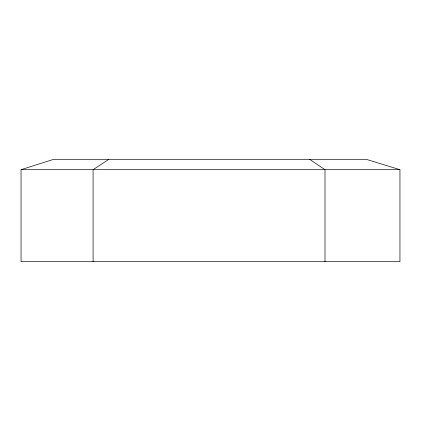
<?xml version="1.0" encoding="UTF-8"?>
<svg xmlns="http://www.w3.org/2000/svg" width="421" height="421" viewBox="0 0 421 421"><rect width="100%" height="100%" fill="white"/><g stroke="black" fill="none" stroke-linecap="round" stroke-linejoin="round"><path stroke-width="0.63" d="M108.886 159.306L93.088 169.684L93.088 261.694M21.05 169.684L53.709 159.306L366.196 159.306L399.95 169.684L399.95 261.694L21.05 261.694L21.05 169.684L399.95 169.684M309.567 159.306L325.001 169.684L325.001 261.694"/></g></svg>
